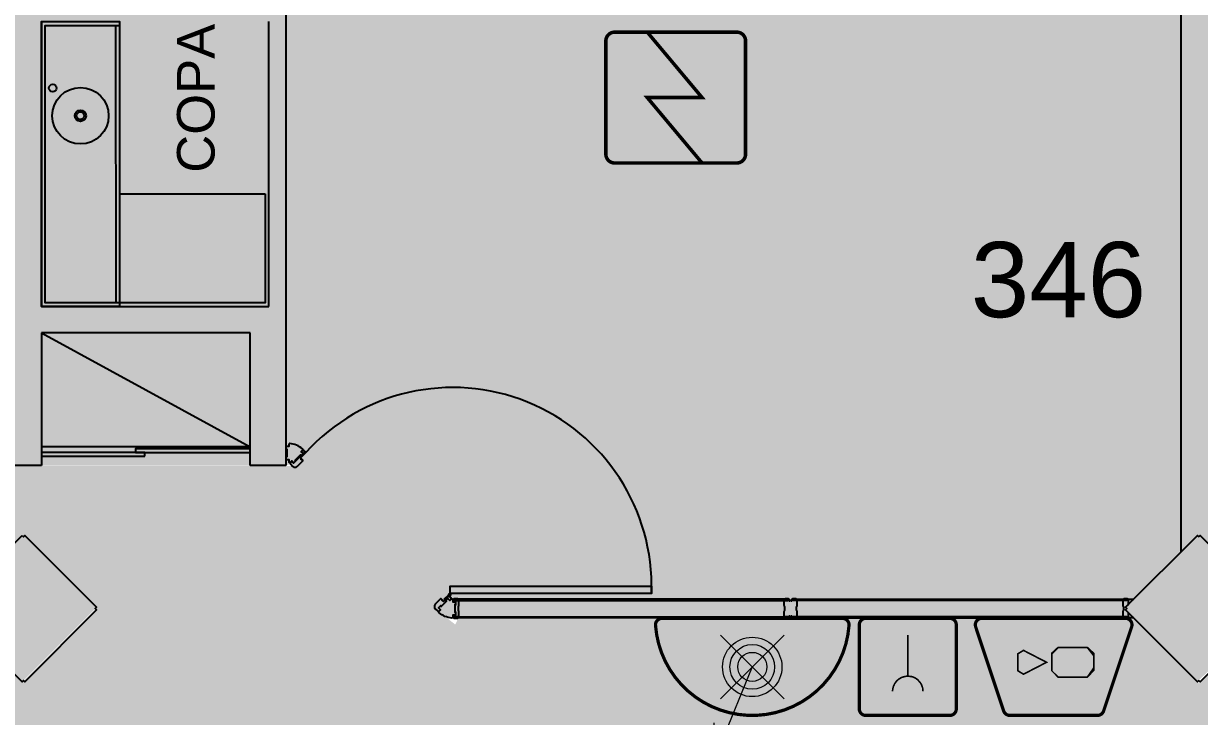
# Model space of a CAD drawing. Header units: metres. Extents: x -331 to 2982, y 362 to 2539.
# Drawn here: x 851.49 to 857.75, y 2226.24 to 2229.92 of the extents above; entities that cross this region are included whole.
import ezdxf

# ---------------------------------------------------------------- set-up
doc = ezdxf.new("R2010")
doc.units = ezdxf.units.M
doc.linetypes.add('XR_BL2_3 PAV$0$CONTINUOUS', pattern=[0])
doc.layers.get('0').update_dxf_attribs({"color": 251})
doc.layers.add('_corredores', color=251, linetype='Continuous', plot=False)
doc.layers.add('_salas', color=251, linetype='Continuous', plot=False)
for name, color, linetype in [('ALV', 251, 'Continuous'), ('CX', 251, 'Continuous'), ('DET. FUMAÇA', 1, 'Continuous'), ('Est', 251, 'Continuous'), ('Mob', 251, 'Continuous'), ('Texto_Salas', 251, 'Continuous'), ('vid', 251, 'Continuous')]:
    doc.layers.add(name, color=color, linetype=linetype)
doc.styles.add('ARIAL', font='arial.ttf')
doc.styles.add('X3G_ENTITY_14228712', font='arial.ttf', dxfattribs={"height": 0.4})

# ---------------------------------------------------------------- blocks, each defined once
blk = doc.blocks.new('WEW')
at = {"color": 1, "lineweight": 0, "true_color": 0xe60000}
for p, q in [((1781.244058351585, 994.0054447120629), (1781.439250093025, 994.4815067582979)), ((1781.439250093025, 994.4815067582979), (1781.307645081665, 994.3597140754018)), ((1781.439250093025, 994.4815067582979), (1781.447474959226, 994.302381974424)), ((1781.074639723589, 994.1748633400589), (1781.413476979581, 993.8360260840664)), ((1781.413476979581, 994.1748633400584), (1781.074639723589, 993.8360260840664))]:
    blk.add_line(p, q, dxfattribs=at)
at = {"color": 1, "true_color": 0xe60000, "const_width": 0.01719509600299768}
for points in [[(1779.259071833538, 993.7473526965271), (1780.02339894841, 993.7473526965271, 0.5119182938526288), (1780.056024349183, 993.7926180221241), (1779.907000183824, 994.239690518202, 0.3228228060550418), (1779.874374783051, 994.2632055766169), (1779.408095998897, 994.2632055766169, 0.3228228060552482), (1779.375470598124, 994.239690518202), (1779.226446432765, 993.7926180221241, 0.5119182938524135)], [(1780.193442345628, 994.2632055766169), (1780.640514841706, 994.2632055766169, -0.414213562373095), (1780.674905033712, 994.2288153846109), (1780.674905033712, 993.781742888533, -0.414213562373095), (1780.640514841706, 993.7473526965271), (1780.193442345628, 993.7473526965271, -0.414213562373095), (1780.159052153622, 993.781742888533), (1780.159052153622, 994.2288153846109, -0.414213562373095)], [(1780.763825455262, 993.7475182720175), (1781.724291247904, 993.7475182720175, 0.4353107658729382), (1781.758593597641, 993.7843649063095, 0.9309493362536452), (1780.729523105524, 993.78436490631, 0.4353107658789753)]]:
    blk.add_lwpolyline(points, format="xyb", close=True, dxfattribs=at)
at = {"color": 1, "true_color": 0xe60000, "const_width": 0.008597548001498838}
for points in [[(1780.336029158255, 994.1350885802071), (1780.338049993509, 994.117166943729), (1780.344365115822, 994.0989928898357), (1780.351185446949, 994.0881389409826), (1780.365331318015, 994.0727414786561), (1780.373162042483, 994.0671882955221), (1780.385539694845, 994.0603730144587), (1780.397159497558, 994.0568391706461), (1780.413073587328, 994.0548198313247), (1780.421409544896, 994.0548198313247), (1780.431261128904, 994.0560819184007), (1780.449861303415, 994.0615455393163), (1780.464482803699, 994.0698767141055), (1780.477493721696, 994.0816463422157), (1780.487704267944, 994.0962795844166), (1780.493996586282, 994.1102881051825), (1780.496860415737, 994.1223690846443), (1780.497607045538, 994.1296433123828), (1780.497793702989, 994.135674088325)], [(1780.416978593668, 993.8365099637556), (1780.416978593668, 994.0545811760148)]]:
    blk.add_lwpolyline(points, dxfattribs=at)
for points in [[(1779.462692778066, 994.0599573185639), (1779.617256824809, 994.0599573185641), (1779.651647016815, 994.0255671265581), (1779.651647016814, 993.9361816424857), (1779.617256824808, 993.9017914504798), (1779.462692778067, 993.9017914504798), (1779.428302586061, 993.9361816424857), (1779.42830258606, 994.0255671265579)], [(1779.832264668318, 993.9361816424855), (1779.832264668318, 994.0255671265586), (1779.8016962579, 994.0442011264258), (1779.678836761142, 993.9808743845219), (1779.8016962579, 993.917547642618)]]:
    blk.add_lwpolyline(points, close=True, dxfattribs=at)
at = {"color": 1, "lineweight": 0, "true_color": 0xe60000}
for radius in [0.15786673427384, 0.1190594061215832, 0.0773527752583614]:
    blk.add_circle((1781.244058351585, 994.0054447120626), radius, dxfattribs=at)
blk = doc.blocks.new('Detector de fumaça')
at = {"layer": 'DET. FUMAÇA', "linetype": 'Continuous', "lineweight": 15, "const_width": 0.01870277497772515}
blk.add_lwpolyline([(774.59948291868, 539.8157648447526), (775.2490596285452, 539.8157648447526, -0.414213562373095), (775.2958165659895, 539.7690079073084), (775.2958165659895, 539.1669315525518, -0.414213562373095), (775.2490596285452, 539.1201746151075), (774.59948291868, 539.1201746151075, -0.414213562373095), (774.5527259812357, 539.1669315525518), (774.5527259812357, 539.7690079073084, -0.414213562373095)], format="xyb", close=True, dxfattribs=at)
blk.add_lwpolyline([(774.7729620717275, 539.8157648447526), (775.0644559117889, 539.46796972993), (774.7729620717275, 539.46796972993), (775.0644559117889, 539.1201746151075)], dxfattribs=at)

msp = doc.modelspace()

# ---------------------------------------------------------------- hatches: boundary and pattern name
at = {"layer": '_corredores', "transparency": 33554508}
h = msp.add_hatch(color=256, dxfattribs=at)
h.dxf.hatch_style = 1
h.paths.add_polyline_path([(851.6107235681163, 2224.542241808148), (870.3807151619546, 2224.542241808148), (870.3807151771141, 2226.377978236065), (870.1907163679232, 2226.377982106057), (870.1907163679232, 2226.574972571223), (870.0047362370894, 2226.762242386496), (866.305718625875, 2226.762941527388), (866.2901148123203, 2226.729393488798), (866.1854740091105, 2226.811476868304), (865.4241065495191, 2227.572242386498), (863.9956792537298, 2227.572242386498), (862.5672519579405, 2227.572242386498), (861.7573107547576, 2226.762941527388), (861.7217253980068, 2226.762941527388), (861.7181589400582, 2226.762063172283), (861.7046605306025, 2226.760791537677), (861.6866398815848, 2226.760791537677), (858.0923919192239, 2226.762941527388), (857.745713527521, 2226.416263135687), (857.3990351358182, 2226.762941527388), (853.8057871734502, 2226.762941527388), (853.7901833598955, 2226.729393488798), (853.6855425566857, 2226.811476868304), (852.9241750970943, 2227.572242386498), (851.495747801305, 2227.572242386498), (849.749213277508, 2227.572242933143), (849.7492132775262, 2226.81224293315), (849.6092132775141, 2226.81224293315), (849.6092132775182, 2229.892242933139), (844.8048863881152, 2229.892242933146), (844.8048863881152, 2226.871232410707), (844.8638758656773, 2226.812242933146), (845.2457135275156, 2227.194080594987), (845.6275511893584, 2226.812242933146), (845.2457135275192, 2226.430405271305), (844.8048863881152, 2226.871232410707), (844.8048863881152, 2226.753253455583), (844.8145756265933, 2226.762942694062), (840.708321489675, 2226.762942694062), (840.3757840669257, 2226.430405271311), (840.0432478108398, 2226.762941527395), (836.4360653611222, 2226.762941527395), (836.4204615475676, 2226.729393488805), (836.3158207443578, 2226.811476868312), (835.5544532847664, 2227.572242386505), (834.1260259889771, 2227.572242386505), (832.6975986931877, 2227.572242386505), (831.8876574900048, 2226.762941527395), (831.8520721332541, 2226.762941527395), (831.8485056753054, 2226.76206317229), (831.8350072658498, 2226.760791537684), (831.8169866168321, 2226.760791537684), (828.2227386544712, 2226.762941527395), (827.8760602627683, 2226.416263135694), (827.5293818710654, 2226.762941527395), (823.9355815170322, 2226.762941527395), (823.9199777034776, 2226.729393488804), (823.8153369002678, 2226.811476868312), (823.0539694406764, 2227.572242386505), (821.625542144887, 2227.572242386505), (820.1971148490977, 2227.572242386505), (819.3871736459148, 2226.762941527395), (819.351588289164, 2226.762941527395), (819.3480218312154, 2226.76206317229), (819.3345234217597, 2226.760791537684), (819.3165027727421, 2226.760791537684), (815.7222548103812, 2226.762941527395), (815.3755764186783, 2226.416263135694), (815.0288980269754, 2226.762941527395), (811.4356500646147, 2226.762941527395), (811.4200462510601, 2226.729393488805), (811.3154054478503, 2226.811476868312), (810.5540379882589, 2227.572242386505), (809.1256106924695, 2227.572242386505), (807.6971833966802, 2227.572242386505), (806.8872421934973, 2226.762941527395), (806.8516568367465, 2226.762941527395), (806.8480903787979, 2226.76206317229), (806.8345919693422, 2226.760791537684), (806.8165713203246, 2226.760791537684), (803.2223233579491, 2226.762941527395), (802.8756449662462, 2226.416263135694), (802.5289665745433, 2226.762941527395), (798.9356500782908, 2226.762941527395), (798.9200462647361, 2226.729393488805), (798.8154054615263, 2226.811476868312), (798.0540380019349, 2227.572242386505), (796.6256107061456, 2227.572242386505), (795.1971834103563, 2227.572242386505), (794.3872422071734, 2226.762941527395), (794.3516568504226, 2226.762941527395), (794.348090392474, 2226.76206317229), (794.3345919830183, 2226.760791537684), (794.3165713340006, 2226.760791537684), (790.7223233716397, 2226.762941527395), (790.3756449799369, 2226.416263135694), (790.028966588234, 2226.762941527395), (786.4357186258587, 2226.762941527395), (786.4201148123041, 2226.729393488805), (786.3154740090943, 2226.811476868312), (785.5541065495029, 2227.572242386505), (784.1256792537135, 2227.572242386505), (782.6972519579242, 2227.572242386505), (781.8873107547413, 2226.762941527395), (781.8517253979905, 2226.762941527395), (781.8481589400419, 2226.76206317229), (781.8346605305862, 2226.760791537684), (781.8166398815686, 2226.760791537684), (778.2223919192077, 2226.762941527395), (777.8757135275048, 2226.416263135694), (777.5290351358019, 2226.762941527395), (773.9357871734412, 2226.762941527395), (773.9201833598866, 2226.729393488805), (773.8155425566767, 2226.811476868312), (773.0541750970854, 2227.572242386505), (771.625747801296, 2227.572242386505), (770.1973205055067, 2227.572242386505), (769.3873928619166, 2226.762955076268), (769.3518216603654, 2226.762948353055), (769.3482274876244, 2226.76206317229), (769.3347290781687, 2226.760791537684), (769.316708429151, 2226.760791537684), (765.6166908179364, 2226.762242386503), (765.4307106871026, 2226.57497257123), (765.4307106871026, 2226.377982106064), (765.2407118779117, 2226.377978236073), (765.2407118779117, 2224.542241808137), (770.0857135275185, 2224.542241808137), (770.0857135275185, 2214.629003354948), (770.2257135275174, 2214.629003354948), (770.2257135275174, 2205.509003354948), (767.3376954529451, 2205.509003354947), (767.3376954529451, 2207.704003354947), (766.2107164405645, 2207.704003354947), (766.2107164405645, 2205.509003354948), (751.1107164405641, 2205.509003354947), (751.1107164405641, 2210.740663251646), (749.9107164405643, 2210.740663251646), (749.9107164405643, 2205.509003354947), (746.0607164405644, 2205.509003354947), (746.0607164405644, 2201.894003354947), (748.4307164405648, 2201.894003354947), (748.4307164405648, 2203.594003354947), (748.0307164405642, 2203.594003354947), (748.0307164405642, 2203.794003354948), (754.4557164405644, 2203.794003354948), (754.4557164405644, 2203.594003354947), (754.1307164405646, 2203.594003354947), (754.1307164405646, 2201.894003354947), (754.4557164405644, 2201.894003354947), (754.4557164405644, 2201.694003354947), (754.4557164405644, 2201.169003354948), (757.9557164405644, 2201.169003354948), (757.9557164405644, 2203.569003354947), (757.9557164405644, 2203.769003354947), (768.0107164405647, 2203.769003354947), (768.0107164405647, 2203.749003354943), (768.8157164405645, 2203.749003354947), (768.8157164405645, 2195.789003354947), (767.9857164405646, 2195.789003354947), (767.9857164405646, 2195.769003354947), (762.3457164405647, 2195.769003354947), (761.0707164405646, 2195.769003354947), (761.0707164405646, 2193.044003354948), (754.1557164405642, 2193.044003354948), (752.4807164405645, 2193.044003354948), (752.4807164405645, 2160.518978038021), (752.4807164405645, 2157.069003354947), (754.0807164405644, 2157.069003354947), (754.0807164405644, 2160.544003354948), (753.9057164405642, 2160.544003354948), (753.9057164405642, 2163.419003354948), (754.1707164405645, 2163.419003354948), (754.1707164405645, 2187.629003354948), (760.8057164405648, 2187.629003354948), (760.8057164405648, 2187.719003354947), (773.0107164407129, 2187.719003354445), (775.8607164405641, 2187.719003354948), (782.7907164405644, 2187.719003354947), (782.7907164405644, 2190.319003354947), (775.8607164406988, 2190.319003354445), (772.9857164406706, 2190.319003354445), (772.9857164406706, 2195.789506182498), (771.7557164405646, 2195.789003354947), (771.7557164405646, 2203.744003354947), (773.1207164405644, 2203.744003354947), (773.1207164405644, 2203.829003354947), (845.1407164405643, 2203.829003354947), (845.1407164405643, 2195.819003354781), (845.2607164406993, 2195.819003354781), (845.2607164406993, 2190.319003354811), (839.7607164405642, 2190.319003354811), (839.7607164405647, 2188.494003354947), (845.2607164405642, 2188.494003354947), (845.2607164405642, 2187.569003354947), (849.6607164405643, 2187.569003354947), (849.6607164405643, 2185.094003354947), (852.2607164405647, 2185.094003354947), (852.2607164405642, 2183.894003354947), (853.0607164405644, 2183.894003354947), (853.0607164405644, 2176.889003354947), (852.2607164405642, 2176.889003354947), (852.2607164405642, 2175.254003354948), (853.0607164405644, 2175.254003354948), (853.0607164405644, 2168.394003354947), (852.2607164405647, 2168.394003354947), (852.2607164405642, 2166.994003354947), (853.0607164405644, 2166.994003354947), (853.0607164405644, 2159.489003354947), (825.2607164405642, 2159.489003354947), (825.2607164405642, 2158.669003354948), (814.5607164405644, 2158.669003354948), (814.5607164405644, 2159.469003354947), (811.0307164405642, 2159.469003354947), (811.0307164405642, 2158.069003354947), (813.0807164405644, 2158.069003354947), (813.0807164405644, 2157.769003354947), (812.8807164405646, 2157.769003354947), (812.8807164405646, 2156.869003354947), (827.0807164405644, 2156.869003354947), (827.0807164405644, 2158.069003354947), (854.6607164405643, 2158.069003354947), (854.6607164405643, 2183.893098755416), (855.7562782411349, 2183.893098755416), (855.7562782411349, 2184.656677923821), (854.6607164405643, 2184.656677923821), (854.6607164405643, 2186.75667792382), (855.7562782411349, 2186.75667792382), (855.7562782411353, 2187.519003354947), (852.0107164405642, 2187.519003354947), (852.0107164405642, 2187.719003354947), (870.3207164405642, 2187.719003354947), (870.3207164405642, 2195.769003354947), (866.4107164405643, 2195.769003354947), (866.4107164405643, 2195.773369630771), (852.4107164405643, 2195.789003354947), (852.4107164405643, 2195.699003354947), (852.4107164405643, 2190.369003354947), (849.5607164405644, 2190.369003354947), (849.5607164405644, 2205.509003354947), (845.0007164405645, 2205.509003354947), (845.0007164405645, 2208.659003354947), (849.5607164405644, 2208.659003354947), (849.5607164405644, 2208.919003354948), (849.5607164405644, 2212.194003354947), (852.2107164405645, 2212.194003354947), (852.2107164405645, 2214.629003354947), (851.6107235681163, 2214.629003354947)])
h.paths.add_polyline_path([(845.9311409519162, 2221.609242933157), (845.470386303535, 2221.609242933157), (845.470380767498, 2222.029242933156), (843.970386303535, 2222.029242933152), (843.9703863035195, 2221.60924293314), (843.950386303535, 2220.109242933068), (845.9304482024966, 2220.109242933006), (845.9307205314692, 2214.629003354947), (846.0077164405645, 2214.629003354947), (846.0077164405645, 2210.809003354947), (843.8107164405644, 2210.809003354947), (843.8107164405644, 2205.509003354947), (835.0107164405647, 2205.509003354947), (835.0107164405647, 2210.809003354947), (833.8107164405644, 2210.809003354947), (833.8107164405644, 2205.509003354947), (825.0107164405647, 2205.509003354948), (825.0107164405647, 2210.809003354947), (823.8107164405644, 2210.809003354947), (823.8107164405644, 2205.509003354948), (815.0107164405647, 2205.509003354948), (815.0107164405647, 2210.809003354947), (813.8107164405644, 2210.809003354947), (813.8107164405644, 2205.509003354947), (805.0107164405647, 2205.509003354948), (805.0107164405647, 2210.809003354947), (803.8107164405644, 2210.809003354947), (803.8107164405644, 2205.509003354947), (795.0107164405647, 2205.509003354948), (795.0107164405647, 2210.809003354947), (793.8107164405644, 2210.809003354947), (793.8107164405644, 2205.509003354947), (785.0107164405647, 2205.509003354948), (785.0107164405647, 2210.809003354947), (783.8107164405644, 2210.809003354947), (783.8107164405644, 2205.509003354947), (775.0107164405647, 2205.509003354948), (775.0107164405642, 2210.809003354947), (773.9807198536193, 2210.809003354948), (773.9807198536193, 2205.509003354948), (773.1957169407453, 2205.509003354948), (773.1957169407453, 2214.629003354948), (773.1257166251, 2214.629003354948), (773.125454374742, 2220.109229070085), (775.1460362494643, 2220.109234856883), (775.1460362494643, 2221.60924293314), (775.1260362494797, 2221.60924293314), (775.1260362494797, 2222.029242933152), (773.6260362494643, 2222.029242933156), (773.6260362494643, 2221.609242933157), (773.1657135275166, 2221.609242933157), (773.1657034894422, 2224.542241808138), (845.9307136923719, 2224.541110591703)], flags=16)
h.paths.add_polyline_path([(851.4957135275183, 2226.430405271309), (851.1138758656755, 2226.81224293315), (851.4957135275147, 2227.194080594991), (851.8775511893566, 2226.81224293315)], flags=16)
h.paths.add_polyline_path([(834.5077588239026, 2226.812242933146), (834.1259211620638, 2226.430405271305), (833.7440835002214, 2226.812242933146), (834.1259211620602, 2227.194080594987)], flags=16)
h.paths.add_polyline_path([(863.6138753667008, 2226.812243432116), (863.9957130285395, 2227.194081093957), (864.3775506903819, 2226.812243432116), (863.9957130285432, 2226.430405770275)], flags=16)
h.paths.add_polyline_path([(822.0077245569767, 2226.812242933146), (821.6258868951379, 2226.430405271305), (821.2440492332955, 2226.812242933146), (821.6258868951343, 2227.194080594987)], flags=16)
h.paths.add_polyline_path([(864.3887965210336, 2190.555759047849), (864.5511054862825, 2190.633578067374), (864.711696423514, 2190.349933996865), (866.012844787663, 2191.248051865965, -0.4317329215541306), (866.3319670553485, 2192.390650015855), (865.5977044435197, 2193.789670536387), (865.2796620320835, 2193.589448167997), (865.1721088823858, 2193.733782224927, -2.788172818047576)], flags=16)
h.paths.add_polyline_path([(809.5075511893331, 2226.812242933146), (809.1257135274943, 2226.430405271305), (808.743875865652, 2226.812242933146), (809.1257135274907, 2227.194080594987)], flags=16)
h.paths.add_polyline_path([(797.0075511893449, 2226.812242933146), (796.6257135275062, 2226.430405271305), (796.2438758656638, 2226.812242933146), (796.6257135275025, 2227.194080594987)], flags=16)
h.paths.add_polyline_path([(784.5074831407485, 2226.812243432116), (784.1256454789097, 2226.430405770275), (783.7438078170674, 2226.812243432116), (784.1256454789061, 2227.194081093957)], flags=16)
h.paths.add_polyline_path([(772.0075516883237, 2226.812243432116), (771.625714026485, 2226.430405770275), (771.2438763646426, 2226.812243432116), (771.6257140264813, 2227.194081093957)], flags=16)
h.paths.add_polyline_path([(767.5572120495856, 2193.921891992013), (767.4097646816133, 2193.81864823347), (767.2047218501359, 2194.063008764519), (766.3102317719352, 2193.168518686318, -0.4142135623733452), (766.3102317719352, 2192.369488023577), (767.2047218501359, 2191.474997945376), (767.4097646816133, 2191.719358476425), (767.5572120495856, 2191.616114717882, -3.171594802363802)], flags=16)
at = {"layer": '_salas', "transparency": 33554559}
h = msp.add_hatch(color=256, dxfattribs=at)
h.dxf.hatch_style = 1
h.paths.add_polyline_path([(870.3790004178522, 2237.729323201039), (851.6290007293983, 2237.729323280427), (851.6290007293974, 2239.284324326051), (851.2989999810188, 2239.284324326051), (851.2989999810188, 2237.729324511683), (840.5640011069281, 2237.729324511683), (840.5640011069277, 2239.28432432605), (840.2340003585491, 2239.28432432605), (840.2340003585491, 2237.729322654398), (765.2390002925649, 2237.729322654398), (765.2389987089482, 2226.380061504598), (765.4289975181387, 2226.380063498959), (765.4289975181387, 2226.577053964125), (765.6149776489724, 2226.764323779398), (769.3501084914014, 2226.76502974595), (769.3825654941575, 2226.773023327954), (769.4342398769513, 2226.813558261207), (770.1915816380133, 2227.570301263611), (770.2046631134658, 2227.583382739063), (770.2290003518701, 2227.5743237794), (771.624034632332, 2227.5743237794), (773.019068912794, 2227.5743237794), (773.0434061511983, 2227.583382739063), (773.0564876266508, 2227.570301263611), (773.8138293877128, 2226.813558261207), (773.8655037705066, 2226.773023327954), (773.897988488055, 2226.76502292029), (777.5273219668379, 2226.76502292029), (777.8669292907362, 2226.425415596394), (777.8740003585444, 2226.432486664202), (778.2206787502437, 2226.76502292029), (781.8500122290266, 2226.76502292029), (781.882496946575, 2226.773023327954), (781.9341713293688, 2226.813558261207), (782.6915130904308, 2227.570301263611), (782.7045945658833, 2227.583382739063), (782.7289318042876, 2227.5743237794), (784.1239660847496, 2227.5743237794), (785.5190003652115, 2227.5743237794), (785.5433376036158, 2227.583382739063), (785.5564190790683, 2227.570301263611), (786.3137608401303, 2226.813558261207), (786.3654352229241, 2226.773023327954), (786.3979199404725, 2226.76502292029), (790.02725341927, 2226.76502292029), (790.3668607431682, 2226.425415596394), (790.3739318109692, 2226.432486664202), (790.7206102026757, 2226.76502292029), (794.3499436814586, 2226.76502292029), (794.382428399007, 2226.773023327954), (794.4341027818009, 2226.813558261207), (795.1914445428629, 2227.570301263611), (795.2045260183154, 2227.583382739063), (795.2288632567197, 2227.5743237794), (796.6238975371816, 2227.5743237794), (798.0189318176435, 2227.5743237794), (798.0432690560478, 2227.583382739063), (798.0563505315004, 2227.570301263611), (798.8136922925623, 2226.813558261207), (798.8653666753562, 2226.773023327954), (798.8978513929046, 2226.76502292029), (802.5272534055794, 2226.76502292029), (802.8668607294776, 2226.425415596394), (802.8739317972859, 2226.432486664202), (803.2206101889851, 2226.76502292029), (806.8499436677826, 2226.76502292029), (806.882428385331, 2226.773023327954), (806.9341027681248, 2226.813558261207), (807.6914445291868, 2227.570301263611), (807.7045260046393, 2227.583382739063), (807.7288632430436, 2227.5743237794), (809.1238975235055, 2227.5743237794), (810.5189318039675, 2227.5743237794), (810.5432690423718, 2227.583382739063), (810.5563505178243, 2227.570301263611), (811.3136922788863, 2226.813558261207), (811.3653666616801, 2226.773023327954), (811.3978513792285, 2226.76502292029), (815.0271848580114, 2226.76502292029), (815.3667921819097, 2226.425415596394), (815.3738632497107, 2226.432486664202), (815.7205416414172, 2226.76502292029), (819.3498751202001, 2226.76502292029), (819.3823598377485, 2226.773023327954), (819.4340342205423, 2226.813558261207), (820.1913759816043, 2227.570301263611), (820.2044574570568, 2227.583382739063), (820.2287946954611, 2227.5743237794), (821.6238289759231, 2227.5743237794), (823.018863256385, 2227.5743237794), (823.0432004947893, 2227.583382739063), (823.0562819702418, 2227.570301263611), (823.8136237313038, 2226.813558261207), (823.8652981140976, 2226.773023327954), (823.897782831646, 2226.76502292029), (827.5276687021014, 2226.76502292029), (827.8672760259997, 2226.425415596394), (827.874347093808, 2226.432486664202), (828.2210254855072, 2226.76502292029), (831.8503589642901, 2226.76502292029), (831.8828436818385, 2226.773023327954), (831.9345180646324, 2226.813558261207), (832.6918598256943, 2227.570301263611), (832.7049413011468, 2227.583382739063), (832.7292785395512, 2227.5743237794), (834.1243128200131, 2227.5743237794), (835.519347100475, 2227.5743237794), (835.5436843388793, 2227.583382739063), (835.5567658143318, 2227.570301263611), (836.3141075753938, 2226.813558261207), (836.3657819581877, 2226.773023327954), (836.3982666757361, 2226.76502292029), (840.0415346418758, 2226.76502292029), (840.3740708979617, 2226.432486664205), (840.706608320711, 2226.765024086957), (844.8031732191512, 2226.765024086957), (844.8031732191512, 2229.894324326041), (849.6075001085542, 2229.894324326034), (849.6075001085501, 2226.814324326045), (849.7475001085622, 2226.814324326045), (849.747500108544, 2227.574324326038), (851.494034632341, 2227.574323779393), (852.8890689128029, 2227.574323779393), (852.9134061512073, 2227.583382739056), (852.9264876266598, 2227.570301263604), (853.6838293877217, 2226.813558261199), (853.7355037705156, 2226.773023327946), (853.767988488064, 2226.765022920283), (857.3973219668542, 2226.765022920283), (857.7369292907524, 2226.425415596386), (857.7440003585534, 2226.432486664195), (858.0906787502599, 2226.765022920283), (861.7200122290428, 2226.765022920283), (861.7524969465912, 2226.773023327946), (861.8041713293851, 2226.813558261199), (862.5615130904471, 2227.570301263604), (862.5745945658996, 2227.583382739056), (862.5989318043039, 2227.574323779393), (863.9939660847658, 2227.574323779393), (865.3890003652277, 2227.574323779393), (865.413337603632, 2227.583382739056), (865.4264190790846, 2227.570301263604), (866.1837608401465, 2226.813558261199), (866.2354352229404, 2226.773023327946), (866.2678922256964, 2226.765029745943), (870.0030230681255, 2226.764323779391), (870.1890031989592, 2226.577053964118), (870.1890031989592, 2226.380063498952), (870.3790020081501, 2226.38005962896)])
h = msp.add_hatch(color=256, dxfattribs=at)
h.dxf.hatch_style = 1
h.paths.add_polyline_path([(834.1242079930962, 2227.196161987882), (833.7423703312575, 2226.814324326041), (834.1242079930998, 2226.4324866642), (834.5060456549386, 2226.814324326041)])
h.paths.add_polyline_path([(845.6258380203944, 2226.814324326041), (845.2440003585516, 2227.196161987882), (844.8621626967133, 2226.814324326041), (845.2440003585552, 2226.4324866642)])
h.paths.add_polyline_path([(851.8758380203926, 2226.814324326045), (851.4940003585507, 2227.196161987886), (851.1121626967115, 2226.814324326045), (851.4940003585543, 2226.432486664204)])
h.paths.add_polyline_path([(864.3758375214179, 2226.814324825011), (863.9939998595755, 2227.196162486852), (863.6121621977368, 2226.814324825011), (863.9939998595792, 2226.43248716317)])

# ---------------------------------------------------------------- linework, layer by layer
at = {"layer": 'ALV', "color": 251}
for p, q in [((857.6490003520009, 2230.17472879719), (857.6490003520009, 2227.11530474941)), ((852.8890346259261, 2230.074324405291), (852.8890346259229, 2227.574324405292)), ((851.5890346259296, 2229.934324405294), (851.5890346259296, 2228.419324405288)), ((852.7990346259205, 2228.419324405294), (852.7990346259178, 2229.934324405295)), ((851.5890346259296, 2228.419324405288), (852.7990346259205, 2228.419324405294)), ((852.6990346259265, 2228.279324405285), (851.5890346259296, 2228.279324405289)), ((851.5890346259296, 2228.279324405289), (851.5890346261369, 2227.574324405536)), ((852.6990346259247, 2227.574324405292), (852.6990346259265, 2228.279324405285)), ((851.5890346261369, 2227.574324405536), (850.7475001087066, 2227.574324325947)), ((852.8890346259229, 2227.574324405292), (852.6990346259247, 2227.574324405292))]:
    msp.add_line(p, q, dxfattribs=at)
at = {"layer": 'CX', "color": 251}
for points in [[(852.8893715258935, 2227.658972951348, 0.414213562373095), (852.8898715258936, 2227.658472951348), (852.8908715258933, 2227.658472951348), (852.8908715258933, 2227.659472951348, -0.414213562373095), (852.8926215258932, 2227.661222951348), (852.8943715258936, 2227.661222951348), (852.8943715258936, 2227.640972951348), (852.8943715258936, 2227.620722951348), (852.8926215258932, 2227.620722951348, -0.414213562373095), (852.8908715258933, 2227.622472951348), (852.8908715258933, 2227.623472951348), (852.8898715258936, 2227.623472951348, 0.414213562373095), (852.8893715258935, 2227.622972951347), (852.8893715258935, 2227.605972951348), (852.9043715258933, 2227.605972951348), (852.9043715258933, 2227.594972951348, 0.6681786379193007), (852.9129070597994, 2227.591437417442), (852.9206852343921, 2227.599215592035), (852.93129183611, 2227.588608990317), (852.9433126513902, 2227.600629805598, 0.4142135623730919), (852.9433126513902, 2227.601336912379), (852.942605544609, 2227.60204401916), (852.9418984378278, 2227.601336912379, -0.4142135623730979), (852.9394235640937, 2227.601336912379), (852.9381861272266, 2227.602574349246), (852.9668239518649, 2227.631212173883), (852.9680613887319, 2227.629974737016, -0.4142135623730919), (852.9680613887319, 2227.627499863282), (852.9673542819507, 2227.626792756501), (852.9680613887319, 2227.62608564972, 0.4142135623730979), (852.9687684955131, 2227.62608564972), (852.9807893107934, 2227.638106465), (852.9701827090755, 2227.648713066718), (852.977976676277, 2227.65650703392, 0.4411048466042878), (852.9776410181482, 2227.663884545833, 0.1523718555518711), (852.9098255607394, 2227.691974628031, 0.4411048466066979), (852.9043715258933, 2227.686995285469), (852.9043715258933, 2227.675972951348), (852.8893715258935, 2227.675972951348)], [(853.760374765244, 2226.857187375499), (853.767445833056, 2226.864258443311, 0.414213562373095), (853.767445833056, 2226.871329511122), (853.758394866257, 2226.880380477921, 0.414213562373095), (853.7555664391323, 2226.880380477921), (853.7475674060986, 2226.872381361452), (853.7485988735173, 2226.871349894033), (853.7482419072155, 2226.871000083326), (853.7468421179103, 2226.872428295474), (853.7468419779168, 2226.872428438309), (853.7559209496055, 2226.881326471216, -0.2944962882307828), (853.7580445788565, 2226.881762588945, 3.09948281646215), (853.754222537432, 2226.887642810316), (853.7523775891407, 2226.885834578332), (853.7534275361147, 2226.884763312094), (853.7319760843445, 2226.863738765559), (853.7337959924323, 2226.861881904081), (853.7438651677592, 2226.871750692799), (853.743856645294, 2226.870902728924), (853.7354293508895, 2226.862643146064), (853.7375292448367, 2226.860500613588), (853.7371714304697, 2226.860149920083), (853.7362536558815, 2226.861067694671), (853.7279892746658, 2226.852803313455), (853.7226842060402, 2226.858108382081), (853.7221202883818, 2226.855419608546), (853.7178776476951, 2226.859662249233), (853.7205664212299, 2226.860226166891), (853.7152613526043, 2226.865531235516, 0.414213562373095), (853.7124329254796, 2226.865531235516), (853.6837951008417, 2226.836893410879, 0.4142135623730949), (853.6837951008413, 2226.8135588871), (853.6968765762933, 2226.800477411648, 0.4225789089358233), (853.7038062227491, 2226.800618833003), (853.710877290561, 2226.807689900816), (853.7005535315564, 2226.818013659821), (853.7125743468362, 2226.830034475101, -0.4142135623737878), (853.7132814536174, 2226.830034475101), (853.7139885603985, 2226.82932736832), (853.7132814536178, 2226.828620261539, 0.4142135623798243), (853.7132814536178, 2226.826145387804), (853.7145188904844, 2226.824907950937), (853.7431567151227, 2226.853545775576), (853.7419192782552, 2226.854783212443, 0.4142135623663667), (853.7394444045215, 2226.854783212443), (853.7387372977403, 2226.854076105662), (853.7380301909591, 2226.854783212443, -0.4142135623724024), (853.7380301909591, 2226.855490319224), (853.7500510062389, 2226.867511134504)], [(853.7919713164558, 2226.780147173473), (853.776971316456, 2226.780147173473), (853.776971316456, 2226.769124839352, -0.4409022286616611), (853.7715206591545, 2226.764145191075, -0.1523859360012639), (853.7036992190408, 2226.79223775025, -0.440902300791151), (853.7033661660723, 2226.799613090901), (853.7111601332738, 2226.807407058103), (853.7005535315564, 2226.818013659821), (853.7125743468362, 2226.830034475101, -0.4142135623737878), (853.7132814536174, 2226.830034475101), (853.7139885603985, 2226.82932736832), (853.7132814536178, 2226.828620261539, 0.4142135623798243), (853.7132814536178, 2226.826145387804), (853.7145188904844, 2226.824907950937), (853.7431567151227, 2226.853545775576), (853.7419192782552, 2226.854783212443, 0.4142135623663667), (853.7394444045215, 2226.854783212443), (853.7387372977403, 2226.854076105662), (853.7380301909591, 2226.854783212443, -0.4142135623724024), (853.7380301909591, 2226.855490319224), (853.7500510062389, 2226.867511134504), (853.7606576079568, 2226.856904532786), (853.7684357825499, 2226.864682707379, -0.6681786379206212), (853.776971316456, 2226.861147173473), (853.776971316456, 2226.850147173473), (853.7919713164558, 2226.850147173473), (853.7919713164563, 2226.833147173473, -0.4142135623730952), (853.7914713164562, 2226.832647173473), (853.790471316456, 2226.832647173473), (853.790471316456, 2226.833647173473, 0.4142135623730975), (853.7887213164561, 2226.835397173473), (853.7869713164562, 2226.835397173473), (853.7869713164562, 2226.815147173473), (853.7869713164562, 2226.794897173473), (853.7887213164561, 2226.794897173473, 0.4142135623730951), (853.790471316456, 2226.796647173473), (853.790471316456, 2226.797647173473), (853.7914713164562, 2226.797647173473, -0.4142135623730951), (853.7919713164563, 2226.797147173473)], [(853.8095346259322, 2226.79849454694, 0.1372895745532177), (853.8088083260884, 2226.801089828616), (853.8072245853907, 2226.803697804825, -0.1372895745532177), (853.8064982855465, 2226.806293086502), (853.8064982855465, 2226.815147173473), (853.8064982855465, 2226.824001260445, -0.1372895745532177), (853.8072245853907, 2226.826596542121), (853.808808326088, 2226.82920451833, 0.1372895745532177), (853.8095346259322, 2226.831799800006), (853.8095346259322, 2226.852147173481, 0.3228906173227075), (853.8038346259311, 2226.857347173482), (853.789036172049, 2226.857347173482), (853.789036172049, 2226.864647173483), (853.8040397176085, 2226.864647173483), (853.8040397176085, 2226.865147173483, 0.414213562373095), (853.8030397176083, 2226.866147173484), (853.7850190685906, 2226.866147092805, 0.4391621919901066), (853.7790413603614, 2226.859505194772), (853.779034625926, 2226.850147173473), (853.7919713164558, 2226.850147173473), (853.7919713164563, 2226.833147173473, -0.4142135623730952), (853.7914713164562, 2226.832647173473), (853.790471316456, 2226.832647173473), (853.790471316456, 2226.833647173473, 0.4142135623730975), (853.7887213164561, 2226.835397173473), (853.7869713164562, 2226.835397173473), (853.7869713164562, 2226.815147173473), (853.7869713164562, 2226.794897173473), (853.7887213164561, 2226.794897173473, 0.4142135623730951), (853.790471316456, 2226.796647173473), (853.790471316456, 2226.797647173473), (853.7914713164562, 2226.797647173473, -0.4142135623730951), (853.7919713164563, 2226.797147173473), (853.7919713164558, 2226.780147173473), (853.779034625926, 2226.780147173473), (853.7790413603595, 2226.769515535183, 0.4391621919901066), (853.7850190685883, 2226.76287363715), (853.803039717606, 2226.762873556472, 0.414213562373095), (853.8040397176062, 2226.763873556472), (853.8040397176062, 2226.764373556472), (853.7890361720467, 2226.764373556472), (853.7890361720467, 2226.771673556473), (853.8038346259289, 2226.771673556473, 0.3228906173227074), (853.8095346259304, 2226.776873556474)], [(855.5751923978667, 2226.856524810974), (855.5711923978658, 2226.856524810974, 0.414213562373095), (855.5681923978652, 2226.853524810973), (855.5681856634299, 2226.858881577781, 0.4391621920304631), (855.5622079552002, 2226.865523475814), (855.5441873061834, 2226.865523556493, 0.414213562373095), (855.5431873061832, 2226.864523556493), (855.5431873061832, 2226.864023556493), (855.5581908517422, 2226.864023556493), (855.5581908517422, 2226.856723556491), (855.5433923978605, 2226.856723556491, 0.3228906173241181), (855.537692397859, 2226.851523556491), (855.537692397859, 2226.831176183016, 0.1372895745458148), (855.5384186977033, 2226.82858090134), (855.5400024384005, 2226.825972925131, -0.1372895745458148), (855.5407287382448, 2226.823377643454), (855.5407287382448, 2226.814523556483), (855.5407287382448, 2226.805669469511, -0.1372895745458149), (855.5400024384014, 2226.803074187835), (855.5384186977033, 2226.800466211626, 0.1372895745458148), (855.537692397859, 2226.797870929949), (855.537692397859, 2226.777523556475, 0.3228906173241181), (855.5433923978605, 2226.772323556474), (855.5581908517422, 2226.772323556474), (855.5581908517422, 2226.765023556472), (855.5431873061832, 2226.765023556472), (855.5431873061832, 2226.764523556473, 0.414213562373095), (855.5441873061834, 2226.763523556473), (855.5622079552002, 2226.763523637151, 0.4391621920304631), (855.5681856634299, 2226.770165535184), (855.5681923978652, 2226.775524810957, 0.414213562373095), (855.5711923978658, 2226.772524810957), (855.5751923978667, 2226.772524810957, 0.414213562373095), (855.5781923978673, 2226.775524810957), (855.5781991323036, 2226.770165535184, 0.439162192030463), (855.5841768405332, 2226.763523637151), (855.60219748955, 2226.763523556473, 0.414213562373095), (855.6031974895502, 2226.764523556473), (855.6031974895502, 2226.765023556472), (855.5881939439903, 2226.765023556472), (855.5881939439903, 2226.772323556474), (855.6029923978729, 2226.772323556474, 0.3228906173241181), (855.6086923978739, 2226.777523556475), (855.6086923978735, 2226.797870929949, 0.1372895745458148), (855.6079660980297, 2226.800466211626), (855.606382357332, 2226.803074187835, -0.1372895745458148), (855.6056560574877, 2226.805669469511), (855.6056560574877, 2226.814523556483), (855.6056560574877, 2226.823377643454, -0.1372895745458148), (855.6063823573315, 2226.825972925131), (855.6079660980297, 2226.82858090134, 0.1372895745458149), (855.6086923978735, 2226.831176183016), (855.6086923978735, 2226.851523556491, 0.3228906173241182), (855.6029923978729, 2226.856723556491), (855.5881939439903, 2226.856723556491), (855.5881939439903, 2226.864023556493), (855.6031974895502, 2226.864023556493), (855.6031974895502, 2226.864523556493, 0.414213562373095), (855.60219748955, 2226.865523556493), (855.5841768405332, 2226.865523475814, 0.439162192030463), (855.5781991323036, 2226.858881577781), (855.5781923978673, 2226.853524810973, 0.414213562373095)], [(857.3705760710293, 2226.791804954743), (857.3551265156145, 2226.807254510158), (857.3621975834265, 2226.81432557797), (857.3551265156145, 2226.821396645782), (857.3705760710293, 2226.836846201196), (857.3705693417098, 2226.858882749523, 0.4391621920288151), (857.3645916325015, 2226.865524648643), (857.3465709805344, 2226.865524729322, 0.414213562373095), (857.3455709803704, 2226.864524729158), (857.3455709803704, 2226.864024729076), (857.360574528386, 2226.864024729076), (857.360574528386, 2226.85672472788), (857.3457760720814, 2226.856724727879, 0.3228906173076476), (857.3400760711472, 2226.851524727027), (857.3400760711472, 2226.831177350222, 0.1372895745572492), (857.3408023711106, 2226.828582068121), (857.3423861120671, 2226.825974091485, -0.1372895745572492), (857.3431124120305, 2226.823378809383), (857.3431124120305, 2226.814524720963), (857.3431124120305, 2226.805670632542, -0.1372895745572492), (857.3423861120671, 2226.80307535044), (857.3408023711106, 2226.800467373805, 0.1372895745572492), (857.3400760711472, 2226.797872091703), (857.3400760711472, 2226.777524714897, 0.3228906173076476), (857.3457760720819, 2226.772324714045), (857.360574528386, 2226.772324714045), (857.360574528386, 2226.765024712849), (857.3455709803704, 2226.765024712849), (857.3455709803704, 2226.764524712767, 0.414213562373095), (857.3465709805344, 2226.763524712603), (857.3645916325015, 2226.763524793282, 0.4391621920288151), (857.3705693417098, 2226.770166692403)]]:
    msp.add_lwpolyline(points, format="xyb", close=True, dxfattribs=at)
for points in [[(852.1390346259298, 2227.62432440529), (852.1390346259298, 2227.64432440529), (851.5890346259296, 2227.64432440529), (851.5890346259296, 2227.62432440529)], [(852.6990346259302, 2227.64432440529), (852.6990346259302, 2227.664324405291), (852.0890346259296, 2227.664324405291), (852.0890346259296, 2227.64432440529)], [(853.763567903916, 2226.8946197931), (853.76357346197, 2226.932619792663), (854.8335706829432, 2226.932619792664), (854.8335706829432, 2226.8946197931)]]:
    msp.add_lwpolyline(points, close=True, dxfattribs=at)
at = {"layer": 'CX', "color": 251, "linetype": 'XR_BL2_3 PAV$0$CONTINUOUS'}
msp.add_lwpolyline([(852.9946891441639, 2227.643487441357, 0.4142135623730958), (852.9946891441639, 2227.646315868481), (852.9856381773645, 2227.65536683528, 0.4142135623730943), (852.9785671095526, 2227.65536683528), (852.9711424883501, 2227.647942214078), (852.9738321533712, 2227.645252549057), (852.9746806815085, 2227.646101077194), (852.9730516766592, 2227.647730082044), (852.9796277697244, 2227.654306175109, -0.4142135623730943), (852.9845775171927, 2227.654306175109), (852.9936284839921, 2227.64525520831, -0.4142135623730958), (852.9936284839921, 2227.644548101528), (852.9886738367456, 2227.639593537718), (852.986623268798, 2227.641644105666, 0.4142135623730943), (852.9854918979479, 2227.641644105665), (852.9305545591103, 2227.586706766827), (852.9202308001047, 2227.597030525832), (852.9135132856834, 2227.590313011411, 0.4225789089181034), (852.9133718643272, 2227.583383364955), (852.9264533397798, 2227.570301889503, 0.4142135623730944), (852.9497878635586, 2227.570301889504), (852.9791327949777, 2227.599646820923, 0.4142135623730958), (852.9791327949777, 2227.602475248048), (852.973827726352, 2227.607780316674), (852.9732638086941, 2227.605091543138), (852.969021168007, 2227.609334183825), (852.9717099415418, 2227.609898101483), (852.9664048729162, 2227.615203170109), (852.994148533998, 2227.642946914627)], format="xyb", dxfattribs=at)
at = {"layer": 'CX', "color": 251}
for points in [[(857.3705760710293, 2226.836846201196), (857.3705760710293, 2226.864325577968), (857.398055447801, 2226.864325577968)], [(857.3980554478037, 2226.764325577969), (857.3705760710293, 2226.764325577969), (857.3705760710293, 2226.791804954743)]]:
    msp.add_lwpolyline(points, dxfattribs=at)
msp.add_arc((853.7769988227208, 2226.932492804469), 1.057128366071655, 358.1407932489564, 137.7333388243847, dxfattribs=at)
at = {"layer": 'Est', "color": 251}
msp.add_lwpolyline([(851.4869292908736, 2227.203233055562), (851.4940003586855, 2227.19616198775), (851.5010714264974, 2227.203233055562), (851.8829090883398, 2226.821395393721), (851.8758380205279, 2226.814324325909), (851.8829090883398, 2226.807253258097), (851.5010714265011, 2226.425415596256), (851.4940003586892, 2226.432486664068), (851.4869292908772, 2226.425415596256), (851.1050916290349, 2226.807253258097), (851.1121626968468, 2226.814324325909), (851.1050916290349, 2226.821395393721)], close=True, dxfattribs=at)
msp.add_lwpolyline([(857.7440003519971, 2226.432487290097), (857.7369292841852, 2226.425416222286), (857.3550916223428, 2226.807253884127), (857.3621626901547, 2226.814324951938), (857.3550916223428, 2226.82139601975), (857.7369292841815, 2227.203233681591), (857.7440003519935, 2227.19616261378)], dxfattribs=at)
at = {"layer": 'Est'}
msp.add_lwpolyline([(857.7440003586851, 2226.432486664065), (857.751071426497, 2226.425415596253), (858.1329090883394, 2226.807253258094), (858.1258380205275, 2226.814324325906), (858.1329090883394, 2226.821395393718), (857.7510714265006, 2227.203233055559), (857.7440003586887, 2227.196161987747)], dxfattribs=at)
at = {"layer": 'Mob', "color": 251, "ltscale": 0.05}
msp.add_line((851.9840346259382, 2229.914324405289), (851.9840954066024, 2228.439340019454), dxfattribs=at)
at = {"layer": 'Mob', "color": 251}
for p, q in [((852.0040346259386, 2229.01932440529), (852.7790346259287, 2229.019324405289)), ((851.5890346259296, 2228.279324405289), (852.6990346259292, 2227.674324405291)), ((852.6990346259292, 2227.674324405291), (851.5890346259296, 2227.674324405289))]:
    msp.add_line(p, q, dxfattribs=at)
for points in [[(852.0040346259386, 2228.419324405288), (852.0040346259386, 2228.419324405288), (851.5890346259296, 2228.419324405288), (851.5890346259296, 2229.934324405289), (852.0040346259386, 2229.934324405288), (852.0040346259386, 2228.419324405288)], [(852.7790346259287, 2229.019324405289), (852.7790346259287, 2228.439373113597), (851.60903462593, 2228.439324405286), (851.60903462593, 2229.914324405287), (852.003900854106, 2229.914258630429)]]:
    msp.add_lwpolyline(points, dxfattribs=at)
for centre, radius in [((851.6497485221219, 2229.581100454426), 0.02027487523582749), ((851.7965346259346, 2229.434324405288), 0.15), ((851.7965346259346, 2229.434324405288), 0.0302748752358275), ((851.7965346259346, 2229.434324405288), 0.02027487523582749)]:
    msp.add_circle(centre, radius, dxfattribs=at)
at = {"layer": 'vid', "color": 251}
for points in [[(855.5581908517518, 2226.864023556472), (853.7890361720467, 2226.864023556472), (853.7890361720467, 2226.858023556473), (855.5581908517518, 2226.858023556473)], [(855.5881939439939, 2226.864023556472), (857.3605745249022, 2226.864024729151), (857.3605745249022, 2226.858024729151), (855.5881939439939, 2226.858023556473)], [(855.5581908517518, 2226.765022343135), (853.7890361720467, 2226.765023556472), (853.7890361720467, 2226.771023556472), (855.5581908517518, 2226.771023556472)], [(855.5881939439939, 2226.765022343135), (857.3605745249022, 2226.765024729151), (857.3605745249022, 2226.771024729151), (855.5881939439939, 2226.771023556472)]]:
    msp.add_lwpolyline(points, dxfattribs=at)

# ---------------------------------------------------------------- block references
at = {"lineweight": 0, "rotation": 180}
msp.add_blockref('WEW', (2636.613727640625, 3220.509666753694), dxfattribs=at)
at = {"layer": 'DET. FUMAÇA', "linetype": 'Continuous', "lineweight": 0}
msp.add_blockref('Detector de fumaça', (80.03825965080534, 1690.06279245224), dxfattribs=at)

# ---------------------------------------------------------------- texts
at = {"layer": 'Texto_Salas', "color": 251, "style": 'X3G_ENTITY_14228712'}
msp.add_text('346', height=0.4, dxfattribs=at).set_placement((856.5316749454958, 2228.363223799301))
at = {"layer": 'Texto_Salas', "color": 251, "insert": (852.3103968181429, 2229.527128901102), "char_height": 0.2, "width": 2.26260000000002, "attachment_point": 2, "rotation": 89.99999999970034, "style": 'ARIAL'}
msp.add_mtext('COPA', dxfattribs=at)

doc.saveas('drawing.dxf')
